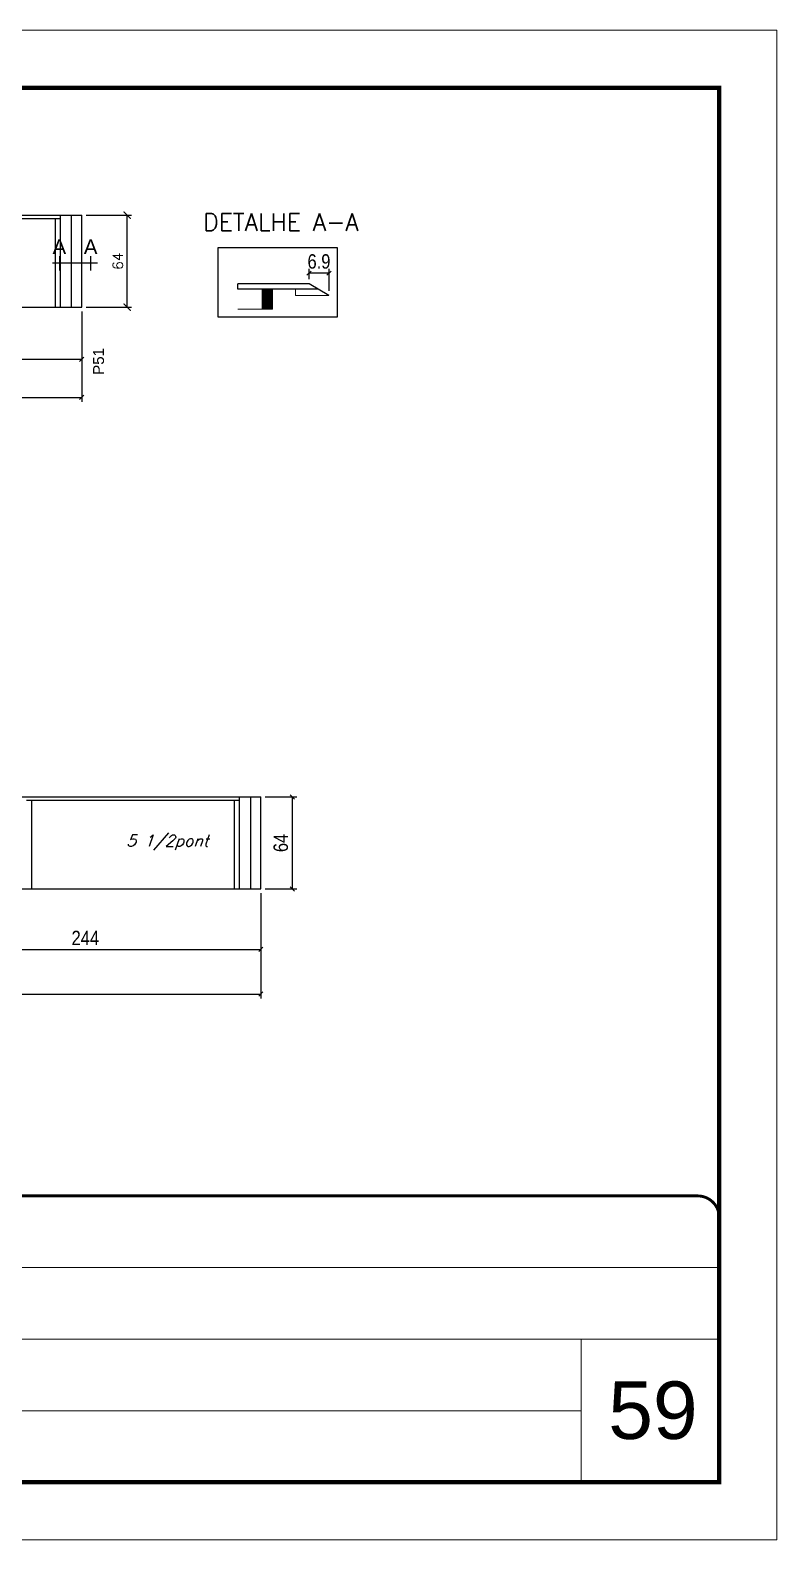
# Model space of a CAD drawing. Extents: x -3394 to 16474, y -5031 to 14397.
# Drawn here: x 8408 to 8927, y -2733 to -1683 of the extents above; entities that cross this region are included whole.
import ezdxf
from ezdxf.enums import TextEntityAlignment as Align

# ---------------------------------------------------------------- set-up
doc = ezdxf.new("R2010")
doc.units = 0
doc.linetypes.add('CONTINUO', pattern=[0])
doc.linetypes.add('DASHED', pattern=[0.75, 0.5, -0.25])
doc.layers.get('0').update_dxf_attribs({"linetype": 'CONTINUOUS'})
doc.layers.get('Defpoints').update_dxf_attribs({"linetype": 'CONTINUOUS'})
for name, color, linetype in [('5', 5, 'CONTINUOUS'), ('COTA', 241, 'CONTINUOUS'), ('detalhes', 4, 'CONTINUOUS'), ('NOMENCLATURA', 7, 'CONTINUOUS'), ('Painéis', 200, 'CONTINUOUS'), ('SARR_2.2x7', 40, 'CONTINUOUS'), ('SARR_3.5x7', 81, 'CONTINUOUS'), ('texto', 7, 'CONTINUOUS')]:
    doc.layers.add(name, color=color, linetype=linetype)
for name, color, linetype, lineweight in [('CARIMBO', 255, 'CONTINUOUS', 9), ('Escoras', 2, 'CONTINUOUS', 25), ('Folhas', 255, 'CONTINUOUS', 9), ('Madeira', 126, 'CONTINUOUS', 18), ('Sarr 2.2x7', 40, 'CONTINUOUS', 9), ('SARRAFO DE PRESSAO', 251, 'DASHED', 9)]:
    doc.layers.add(name, color=color, linetype=linetype, lineweight=lineweight)
doc.styles.add('ARIAL', font='arial.ttf')
doc.styles.add('COTA TECNICA', font='techl___.ttf', dxfattribs={"height": 10})
doc.styles.add('ROMANS', font='romans.shx')
doc.styles.get("Standard").update_dxf_attribs({"font": 'ROMANS.SHX'})
doc.dimstyles.new('Cota Paínel', dxfattribs={"dimtxt": 7, "dimasz": 5, "dimexe": 3, "dimexo": 3, "dimgap": 3, "dimtad": 1, "dimdec": 1, "dimzin": 12, "dimdsep": 46, "dimtxsty": 'ROMANS', "dimblk": 'ARCHTICK', "dimcen": 0, "dimclrd": 4, "dimclre": 4, "dimclrt": 1, "dimadec": 1, "dimazin": 3, "dimtfac": 1, "dimtdec": 1, "dimtmove": 0, "dimatfit": 3, "dimldrblk": 'OBLIQUE', "dimfxl": 1, "dimtolj": 1, "dimtzin": 12, "dimarcsym": 0})
doc.dimstyles.new('PAINEL', dxfattribs={"dimtxt": 10, "dimasz": 3, "dimexe": 3, "dimexo": 3, "dimgap": 3, "dimtad": 1, "dimdec": 1, "dimzin": 12, "dimdsep": 46, "dimtxsty": 'COTA TECNICA', "dimblk1": 'OBLIQUE', "dimblk2": 'OBLIQUE', "dimsah": 1, "dimcen": 0.9, "dimclrd": 4, "dimclre": 4, "dimclrt": 240, "dimadec": 1, "dimazin": 3, "dimtfac": 1, "dimtdec": 1, "dimtmove": 0, "dimatfit": 3, "dimfxl": 1, "dimtolj": 1, "dimtzin": 12, "dimarcsym": 0})

# ---------------------------------------------------------------- blocks, each defined once
blk = doc.blocks.new('9999999999')
at = {"color": 30, "linetype": 'CONTINUO'}
for p, q in [((98564.6, 34379.6), (99584, 34379.6)), ((98564.6, 34329.8), (99488, 34329.8)), ((99584, 34329.8), (99488, 34329.8)), ((99488, 34329.8), (99488, 34230.2)), ((98564.6, 34280), (99488, 34280))]:
    blk.add_line(p, q, dxfattribs=at)
at = {"color": 30, "linetype": 'CONTINUO', "const_width": 2}
blk.add_lwpolyline([(99584, 34230.2), (99584, 34414.4, 0.414214), (99569, 34429.4), (98229, 34429.4, 0.414214), (98214, 34414.4), (98214, 34245.2, 0.414214), (98229, 34230.2), (99584, 34230.2)], format="xyb", dxfattribs=at)
at = {"layer": 'Folhas'}
blk.add_lwpolyline([(98139, 34190.2), (99624, 34190.2), (99624, 35240.2), (98139, 35240.2)], close=True, dxfattribs=at)
at = {"layer": 'Folhas', "color": 30, "const_width": 3}
blk.add_lwpolyline([(98214, 34230.2), (99584, 34230.2), (99584, 35200.2), (98214, 35200.2)], close=True, dxfattribs=at)
blk = doc.blocks.new('_Oblique')
at = {"color": 0, "linetype": 'ByBlock', "lineweight": -2}
blk.add_line((-0.5, -0.5), (0.5, 0.5), dxfattribs=at)
blk = doc.blocks.new('*D2013')
at = {"layer": 'COTA', "color": 4, "linetype": 'ByBlock', "lineweight": -2, "transparency": 16777216}
for p, q in [((8200.1, -1879.2), (8200.1, -1915.4)), ((8444.1, -1879.2), (8444.1, -1915.4)), ((8200.1, -1912.4), (8444.1, -1912.4))]:
    blk.add_line(p, q, dxfattribs=at)
at = {"layer": 'Defpoints', "color": 0, "linetype": 'ByBlock', "transparency": 16777216}
for p in [(8200.1, -1876.2), (8444.1, -1876.2), (8444.1, -1912.4)]:
    blk.add_point(p, dxfattribs=at)
at = {"layer": 'COTA', "color": 4, "linetype": 'ByBlock', "lineweight": -2, "transparency": 16777216, "xscale": 3, "yscale": 3, "zscale": 3, "rotation": 180}
blk.add_blockref('_Oblique', (8200.1, -1912.4), dxfattribs=at)
at = {"layer": 'COTA', "color": 4, "linetype": 'ByBlock', "lineweight": -2, "transparency": 16777216, "xscale": 3, "yscale": 3, "zscale": 3}
blk.add_blockref('_Oblique', (8444.1, -1912.4), dxfattribs=at)
at = {"layer": 'COTA', "color": 240, "linetype": 'ByBlock', "transparency": 16777216, "insert": (8322.1, -1904.3), "char_height": 10, "attachment_point": 5, "style": 'COTA TECNICA'}
blk.add_mtext('\\A1;244', dxfattribs=at)
blk = doc.blocks.new('*D2014')
at = {"layer": 'COTA', "color": 4, "linetype": 'ByBlock', "lineweight": -2, "transparency": 16777216}
for p, q in [((7955.7, -1879.2), (7955.7, -1941.9)), ((8444.1, -1879.2), (8444.1, -1941.9)), ((7955.7, -1938.9), (8444.1, -1938.9))]:
    blk.add_line(p, q, dxfattribs=at)
at = {"layer": 'Defpoints', "color": 0, "linetype": 'ByBlock', "transparency": 16777216}
for p in [(7955.7, -1876.2), (8444.1, -1876.2), (8444.1, -1938.9)]:
    blk.add_point(p, dxfattribs=at)
at = {"layer": 'COTA', "color": 4, "linetype": 'ByBlock', "lineweight": -2, "transparency": 16777216, "xscale": 3, "yscale": 3, "zscale": 3, "rotation": 180}
blk.add_blockref('_Oblique', (7955.7, -1938.9), dxfattribs=at)
at = {"layer": 'COTA', "color": 4, "linetype": 'ByBlock', "lineweight": -2, "transparency": 16777216, "xscale": 3, "yscale": 3, "zscale": 3}
blk.add_blockref('_Oblique', (8444.1, -1938.9), dxfattribs=at)
at = {"layer": 'COTA', "color": 240, "linetype": 'ByBlock', "transparency": 16777216, "insert": (8199.9, -1930.8), "char_height": 10, "attachment_point": 5, "style": 'COTA TECNICA'}
blk.add_mtext('\\A1;488.4', dxfattribs=at)
blk = doc.blocks.new('_ArchTick')
at = {"color": 0, "linetype": 'ByBlock', "const_width": 0.15}
blk.add_lwpolyline([(-0.5, -0.5), (0.5, 0.5)], dxfattribs=at)
blk = doc.blocks.new('*D2015')
at = {"layer": 'COTA', "color": 4, "lineweight": -2, "transparency": 16777216}
for p, q in [((8447.1, -1812.2), (8478.7, -1812.2)), ((8475.7, -1876.2), (8475.7, -1812.2)), ((8447.1, -1876.2), (8478.7, -1876.2))]:
    blk.add_line(p, q, dxfattribs=at)
at = {"layer": 'Defpoints', "color": 0, "transparency": 16777216}
for p in [(8444.1, -1812.2), (8475.7, -1812.2), (8444.1, -1876.2)]:
    blk.add_point(p, dxfattribs=at)
at = {"layer": 'COTA', "color": 4, "lineweight": -2, "transparency": 16777216, "xscale": 5, "yscale": 5, "zscale": 5}
for p, rotation in [((8475.7, -1812.2), 90), ((8475.7, -1876.2), 270)]:
    blk.add_blockref('_ArchTick', p, dxfattribs=dict(at, rotation=rotation))
at = {"layer": 'COTA', "color": 1, "transparency": 16777216, "insert": (8469.2, -1844.2), "char_height": 7, "attachment_point": 5, "rotation": 90, "style": 'ROMANS'}
blk.add_mtext('\\A1;64', dxfattribs=at)
blk = doc.blocks.new('*D2049')
at = {"layer": 'Defpoints', "color": 0, "linetype": 'ByBlock', "transparency": 16777216}
for p in [(8602.1, -1852.5), (8602.1, -1859.6), (8616, -1867.9)]:
    blk.add_point(p, dxfattribs=at)
at = {"layer": 'Escoras', "color": 4, "linetype": 'ByBlock', "lineweight": -2, "transparency": 16777216}
for p, q in [((8602.1, -1856.6), (8602.1, -1849.5)), ((8616, -1852.5), (8602.1, -1852.5)), ((8616, -1864.9), (8616, -1849.5))]:
    blk.add_line(p, q, dxfattribs=at)
at = {"layer": 'Escoras', "color": 4, "linetype": 'ByBlock', "lineweight": -2, "transparency": 16777216, "xscale": 3, "yscale": 3, "zscale": 3, "rotation": 180}
blk.add_blockref('_Oblique', (8602.1, -1852.5), dxfattribs=at)
at = {"layer": 'Escoras', "color": 4, "linetype": 'ByBlock', "lineweight": -2, "transparency": 16777216, "xscale": 3, "yscale": 3, "zscale": 3}
blk.add_blockref('_Oblique', (8616, -1852.5), dxfattribs=at)
at = {"layer": 'Escoras', "color": 240, "linetype": 'ByBlock', "transparency": 16777216, "insert": (8609, -1844.4), "char_height": 10, "attachment_point": 5, "style": 'COTA TECNICA'}
blk.add_mtext('\\A1;6.9', dxfattribs=at)
blk = doc.blocks.new('*D2022')
at = {"layer": 'COTA', "color": 4, "linetype": 'ByBlock', "lineweight": -2, "transparency": 16777216}
for p, q in [((8571.6, -2216.8), (8593.6, -2216.8)), ((8590.6, -2280.8), (8590.6, -2216.8)), ((8571.6, -2280.8), (8593.6, -2280.8))]:
    blk.add_line(p, q, dxfattribs=at)
at = {"layer": 'Defpoints', "color": 0, "linetype": 'ByBlock', "transparency": 16777216}
for p in [(8568.6, -2216.8), (8590.6, -2216.8), (8568.6, -2280.8)]:
    blk.add_point(p, dxfattribs=at)
at = {"layer": 'COTA', "color": 4, "linetype": 'ByBlock', "lineweight": -2, "transparency": 16777216, "xscale": 3, "yscale": 3, "zscale": 3}
for p, rotation in [((8590.6, -2216.8), 90), ((8590.6, -2280.8), 270)]:
    blk.add_blockref('_Oblique', p, dxfattribs=dict(at, rotation=rotation))
at = {"layer": 'COTA', "color": 240, "linetype": 'ByBlock', "transparency": 16777216, "insert": (8582.5, -2248.8), "char_height": 10, "attachment_point": 5, "rotation": 90, "style": 'COTA TECNICA'}
blk.add_mtext('\\A1;64', dxfattribs=at)
blk = doc.blocks.new('*D2025')
at = {"layer": 'COTA', "color": 4, "linetype": 'ByBlock', "lineweight": -2, "transparency": 16777216}
for p, q in [((7592.6, -2283.8), (7592.6, -2356.9)), ((8568.6, -2283.8), (8568.6, -2356.9)), ((7592.6, -2353.9), (8568.6, -2353.9))]:
    blk.add_line(p, q, dxfattribs=at)
at = {"layer": 'Defpoints', "color": 0, "linetype": 'ByBlock', "transparency": 16777216}
for p in [(7592.6, -2280.8), (8568.6, -2280.8), (8568.6, -2353.9)]:
    blk.add_point(p, dxfattribs=at)
at = {"layer": 'COTA', "color": 4, "linetype": 'ByBlock', "lineweight": -2, "transparency": 16777216, "xscale": 3, "yscale": 3, "zscale": 3, "rotation": 180}
blk.add_blockref('_Oblique', (7592.6, -2353.9), dxfattribs=at)
at = {"layer": 'COTA', "color": 4, "linetype": 'ByBlock', "lineweight": -2, "transparency": 16777216, "xscale": 3, "yscale": 3, "zscale": 3}
blk.add_blockref('_Oblique', (8568.6, -2353.9), dxfattribs=at)
at = {"layer": 'COTA', "color": 240, "linetype": 'ByBlock', "transparency": 16777216, "insert": (8080.6, -2345.8), "char_height": 10, "attachment_point": 5, "style": 'COTA TECNICA'}
blk.add_mtext('\\A1;976', dxfattribs=at)
blk = doc.blocks.new('*D2026')
at = {"layer": 'COTA', "color": 4, "linetype": 'ByBlock', "lineweight": -2, "transparency": 16777216}
for p, q in [((8324.6, -2283.8), (8324.6, -2325.9)), ((8568.6, -2296), (8568.6, -2325.9)), ((8324.6, -2322.9), (8568.6, -2322.9))]:
    blk.add_line(p, q, dxfattribs=at)
at = {"layer": 'Defpoints', "color": 0, "linetype": 'ByBlock', "transparency": 16777216}
for p in [(8324.6, -2280.8), (8568.6, -2293), (8568.6, -2322.9)]:
    blk.add_point(p, dxfattribs=at)
at = {"layer": 'COTA', "color": 4, "linetype": 'ByBlock', "lineweight": -2, "transparency": 16777216, "xscale": 3, "yscale": 3, "zscale": 3, "rotation": 180}
blk.add_blockref('_Oblique', (8324.6, -2322.9), dxfattribs=at)
at = {"layer": 'COTA', "color": 4, "linetype": 'ByBlock', "lineweight": -2, "transparency": 16777216, "xscale": 3, "yscale": 3, "zscale": 3}
blk.add_blockref('_Oblique', (8568.6, -2322.9), dxfattribs=at)
at = {"layer": 'COTA', "color": 240, "linetype": 'ByBlock', "transparency": 16777216, "insert": (8446.6, -2314.9), "char_height": 10, "attachment_point": 5, "style": 'COTA TECNICA'}
blk.add_mtext('\\A1;244', dxfattribs=at)

msp = doc.modelspace()

# ---------------------------------------------------------------- hatches: boundary and pattern name
at = {"layer": 'Madeira'}
h = msp.add_hatch(dxfattribs=at)
h.set_pattern_fill('ANSI31', color=256, scale=0.2, angle=270, style=0)
h.set_pattern_definition([(315, (25200.4925, -15211.6687), (0.449012806, 0.449012806), [])])
h.paths.add_polyline_path([(8569.63, -1877.54), (8576.63, -1877.54), (8576.63, -1863.54), (8569.63, -1863.54)])

# ---------------------------------------------------------------- linework, layer by layer
at = {"linetype": 'ByBlock'}
msp.add_lwpolyline([(8539.04, -1834.74), (8621.57, -1834.74), (8621.57, -1883.07), (8539.04, -1883.07)], close=True, dxfattribs=at)
at = {"layer": 'detalhes'}
for p, q in [((8455.12, -1845.58), (8423.76, -1845.58)), ((8428.76, -1840.58), (8428.76, -1850.58)), ((8450.12, -1840.58), (8450.12, -1850.58))]:
    msp.add_line(p, q, dxfattribs=at)
at = {"layer": 'Madeira'}
msp.add_line((8569.63, -1877.54), (8552.72, -1877.54), dxfattribs=at)
msp.add_lwpolyline([(8569.63, -1863.54), (8576.63, -1863.54), (8576.63, -1877.54), (8569.63, -1877.54)], close=True, dxfattribs=at)
at = {"layer": 'Painéis', "linetype": 'ByBlock'}
for p, q in [((7982.69, -1812.2), (8444.09, -1812.2)), ((8444.09, -1876.2), (8444.09, -1812.2)), ((8602.14, -1859.94), (8552.72, -1859.94)), ((8552.72, -1863.54), (8552.72, -1859.94)), ((8608.36, -1863.54), (8552.72, -1863.54)), ((8615.96, -1867.94), (8602.14, -1859.94)), ((7955.69, -1876.2), (8444.09, -1876.2)), ((7592.61, -2216.79), (8568.61, -2216.79)), ((8568.61, -2280.79), (8568.61, -2216.79)), ((7592.61, -2280.79), (8568.61, -2280.79))]:
    msp.add_line(p, q, dxfattribs=at)
at = {"layer": 'Sarr 2.2x7'}
for p, q in [((8592.59, -1863.54), (8592.59, -1867.94)), ((8592.59, -1867.94), (8615.96, -1867.94)), ((8615.96, -1867.94), (8608.36, -1863.54))]:
    msp.add_line(p, q, dxfattribs=at)
at = {"layer": 'SARR_2.2x7', "linetype": 'Continuous'}
for p, q in [((8200.09, -1814.4), (8429.09, -1814.4)), ((8437.09, -1876.2), (8437.09, -1812.2)), ((8405.81, -2218.99), (8553.61, -2218.99)), ((8561.61, -2280.79), (8561.61, -2216.79))]:
    msp.add_line(p, q, dxfattribs=at)
at = {"layer": 'SARR_3.5x7'}
for p, q in [((8425.59, -1814.4), (8425.59, -1876.2)), ((8429.09, -1812.2), (8429.09, -1876.2)), ((8425.59, -1876.2), (8429.09, -1876.2)), ((8409.31, -2218.99), (8409.31, -2280.79)), ((8550.11, -2218.99), (8550.11, -2280.79)), ((8553.61, -2216.79), (8553.61, -2280.79)), ((8550.11, -2280.79), (8553.61, -2280.79))]:
    msp.add_line(p, q, dxfattribs=at)

# ---------------------------------------------------------------- block references
at = {"layer": 'SARRAFO DE PRESSAO', "color": 6, "linetype": 'ByBlock'}
msp.add_blockref('9999999999', (-90696.77, -36923.7), dxfattribs=at)

# ---------------------------------------------------------------- texts
at = {"layer": '5', "color": 7, "linetype": 'Continuous'}
msp.add_text('DETALHE A-A', height=12, rotation=359.99996, dxfattribs=at).set_placement((8528.6, -1822.97))
at = {"layer": 'CARIMBO', "style": 'ARIAL'}
msp.add_text('59', height=40, dxfattribs=at).set_placement((8810.07, -2663.36))
at = {"layer": 'detalhes', "color": 0, "linetype": 'Continuous', "style": 'ARIAL'}
for p in [(8428.56, -1834.16), (8450.32, -1834.16)]:
    msp.add_text('A', height=10.22, dxfattribs=at).set_placement(p, align=Align.MIDDLE_CENTER)
at = {"layer": 'NOMENCLATURA', "linetype": 'Continuous', "style": 'ARIAL'}
msp.add_text('P51', height=7.567, rotation=90, dxfattribs=at).set_placement((8459.55, -1923.28))
at = {"layer": 'texto', "color": 2, "insert": (8503.61, -2248.57), "char_height": 8, "attachment_point": 5, "style": 'ROMANS'}
msp.add_mtext('{\\Q19;\\C256;5 1/2pont}', dxfattribs=at)

# ---------------------------------------------------------------- dimensions: what is measured, and where the dimension line sits
at = {"layer": 'COTA'}
dim = msp.add_linear_dim(base=(8475.67, -1812.2), p1=(8444.09, -1876.2), p2=(8444.09, -1812.2), angle=90, dimstyle='Cota Paínel', dxfattribs=at)
dim.commit()
dim.dimension.update_dxf_attribs({"geometry": '*D2015', "text_midpoint": (8469.17, -1844.2)})
at = {"layer": 'COTA', "linetype": 'ByBlock'}
for base, p1, p2, picture, middle in [((8444.09, -1938.89), (7955.69, -1876.2), (8444.09, -1876.2), '*D2014', (8199.89, -1930.79)), ((8568.61, -2353.94), (7592.61, -2280.79), (8568.61, -2280.79), '*D2025', (8080.61, -2345.81)), ((8568.61, -2322.95), (8324.61, -2280.79), (8568.61, -2293.04), '*D2026', (8446.61, -2314.87))]:
    dim = msp.add_linear_dim(base=base, p1=p1, p2=p2, dimstyle='PAINEL', dxfattribs=at)
    dim.commit()
    dim.dimension.update_dxf_attribs({"geometry": picture, "text_midpoint": middle})
dim = msp.add_linear_dim(base=(8444.09, -1912.39), p1=(8200.09, -1876.2), p2=(8444.09, -1876.2), dimstyle='PAINEL', override={"dimtmove": 1}, dxfattribs=at)
dim.commit()
dim.dimension.update_dxf_attribs({"geometry": '*D2013', "text_midpoint": (8322.09, -1904.31)})
dim = msp.add_linear_dim(base=(8590.61, -2216.79), p1=(8568.61, -2280.79), p2=(8568.61, -2216.79), angle=90, dimstyle='PAINEL', dxfattribs=at)
dim.commit()
dim.dimension.update_dxf_attribs({"geometry": '*D2022', "text_midpoint": (8582.5, -2248.79)})
at = {"layer": 'Escoras', "linetype": 'ByBlock'}
dim = msp.add_linear_dim(base=(8602.14, -1852.52), p1=(8615.96, -1867.94), p2=(8602.14, -1859.59), angle=180, dimstyle='PAINEL', override={"dimlfac": 0.5}, dxfattribs=at)
dim.commit()
dim.dimension.update_dxf_attribs({"geometry": '*D2049', "text_midpoint": (8609.05, -1852.52), "dimtype": 160})

doc.saveas('drawing.dxf')
